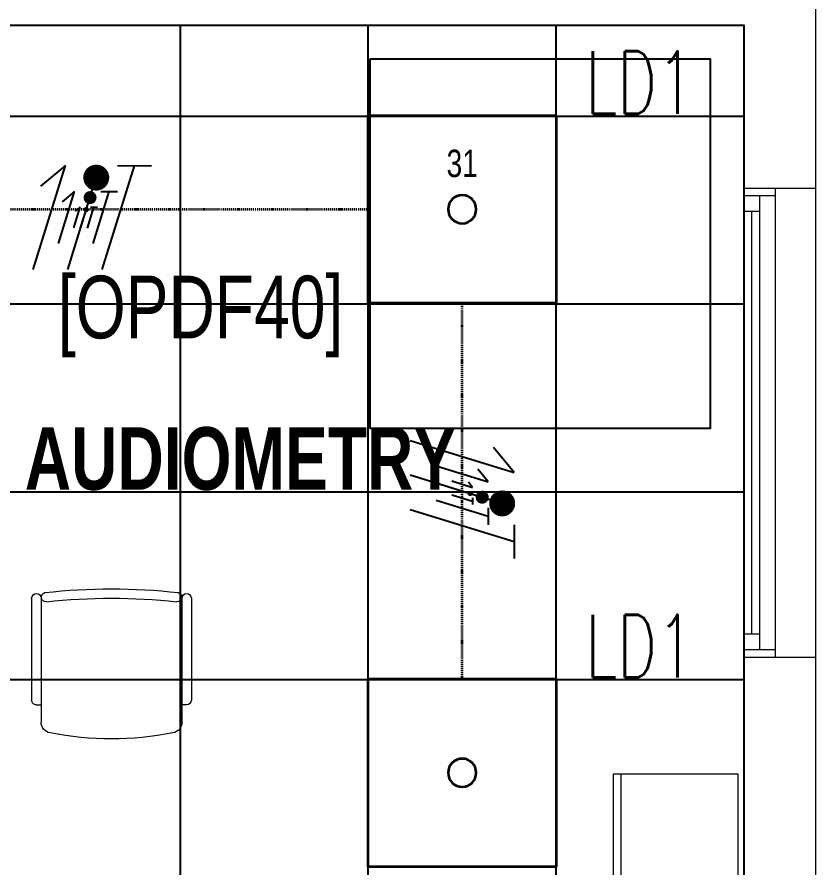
# Model space of a CAD drawing. Extents: x -12260 to 184725, y -29287 to 19916.
# Drawn here: x 46654 to 49206, y -12229 to -9514 of the extents above; entities that cross this region are included whole.
import ezdxf
from ezdxf.enums import TextEntityAlignment as Align

# ---------------------------------------------------------------- set-up
doc = ezdxf.new("R2010")
doc.units = 0
doc.header["$LTSCALE"] = 0.25
doc.linetypes.add('01-First Floor-FUR$0$HIDDEN', pattern=[9.525, 6.35, -3.175])
doc.linetypes.add('DASHDOT', pattern=[25.4, 12.7, -6.35, 0, -6.35])
for name, color, linetype, lineweight in [('01-First Floor-FUR$0$72_EGR_BASE_TEXT', 252, 'Continuous', 5), ('01-First Floor-FUR$0$72_EGR_EQP_TAG', 142, 'Continuous', 5), ('01-First Floor-FUR$0$Aluminum', 251, 'Continuous', 5), ('01-First Floor-FUR$0$LOADING', 253, 'Continuous', 5), ('01-First Floor-FUR$0$Proj', 251, 'Continuous', 5), ('01-First Floor-FUR$0$Walls', 251, 'Continuous', 5), ('E-LITE-CIRC-NUMB', 6, 'Continuous', 25), ('E-LITE-CLNG', 150, 'Continuous', 35), ('E-LITE-CLNG-CNDT', 6, 'DASHDOT', 35), ('E-LITE-CTRL', 6, 'Continuous', 25), ('E-LITE-IDEN', 6, 'Continuous', 25), ('E-POWR-WIRE', 6, 'Continuous', 25), ('E-POWR-WIRE @ 100', 6, 'Continuous', 25), ('E-POWR-WIRE @ 20', 6, 'Continuous', 25), ('E-POWR-WIRE @ 50', 6, 'Continuous', 25)]:
    doc.layers.add(name, color=color, linetype=linetype, lineweight=lineweight)
doc.layers.add('01-First Floor-FUR$0$FALSE CEILING', color=251, linetype='Continuous')
doc.layers.add('01-First Floor-FUR$0$TME-NON MEDICAL FURNITURE', color=242, linetype='Continuous')
doc.styles.add('01-First Floor-FUR$0$X3G_ENTITY_257CFD', font='swisscl.ttf', dxfattribs={"height": 200})
doc.styles.add('01-First Floor-FUR$0$X3G_ENTITY_9EC9', font='swisscl.ttf', dxfattribs={"height": 0.2})
doc.styles.add('01-First Floor-FUR$0$X3G_ENTITY_9F38', font='swisscl.ttf', dxfattribs={"height": 0.2})
doc.styles.add('DC_SIMPLEX', font='SIMPLEX.shx', dxfattribs={"width": 0.7})

# ---------------------------------------------------------------- blocks, each defined once
blk = doc.blocks.new('*U24')
blk.add_lwpolyline([(-300, 300), (-300, -300), (300, -300), (300, 300)], close=True)
blk.add_circle((0, 0), 45)
at = {"layer": 'E-LITE-CIRC-NUMB', "style": 'DC_SIMPLEX', "width": 0.7, "flags": 8}
blk.add_attdef('CIRCUIT', text='', height=200, rotation=0, dxfattribs=at).set_placement((-473.9, 300), align=Align.RIGHT)
at = {"layer": 'E-LITE-CTRL', "style": 'DC_SIMPLEX', "width": 0.7, "flags": 8}
blk.add_attdef('CONTROL', (1118.9, -935), '', height=200, rotation=360, dxfattribs=at)
at = {"layer": 'E-LITE-IDEN', "style": 'DC_SIMPLEX', "width": 0.7, "flags": 8}
blk.add_attdef('TYPE', (460.4, 457.6), '', height=200, rotation=360, dxfattribs=at)
blk = doc.blocks.new('*U39')
for p, q in [((-1.617, -1.658), (-0.587, 1.663)), ((-0.587, 1.663), (-1.389, 1.004)), ((-0.515, -1.66), (0.515, 1.66)), ((0.587, -1.663), (1.617, 1.658)), ((1.078, 1.659), (2.157, 1.657))]:
    blk.add_line(p, q)
at = {"const_width": 0.414}
blk.add_lwpolyline([(0.19, 1.278, 1), (0.604, 1.277, 1)], format="xyb", close=True, dxfattribs=at)
blk = doc.blocks.new('*U854')
at = {"layer": 'E-POWR-WIRE @ 100', "xscale": 100, "yscale": 100, "zscale": 100}
blk.add_blockref('*U39', (46867.8, -10154.5, -0.1), dxfattribs=at)
at = {"layer": 'E-POWR-WIRE @ 20', "xscale": 20, "yscale": 20, "zscale": 20}
blk.add_blockref('*U39', (46867.8, -10154.5, -0.1), dxfattribs=at)
at = {"layer": 'E-POWR-WIRE @ 50', "xscale": 50, "yscale": 50, "zscale": 50}
blk.add_blockref('*U39', (46867.8, -10154.5, -0.1), dxfattribs=at)
blk = doc.blocks.new('*U40')
for p, q in [((-1.658, 1.617), (1.663, 0.587)), ((1.663, 0.587), (1.004, 1.389)), ((-1.66, 0.515), (1.66, -0.515)), ((-1.663, -0.587), (1.658, -1.617)), ((1.659, -1.078), (1.657, -2.157))]:
    blk.add_line(p, q)
at = {"const_width": 0.414}
blk.add_lwpolyline([(1.278, -0.19, 1), (1.277, -0.604, 1)], format="xyb", close=True, dxfattribs=at)
blk = doc.blocks.new('*U872')
at = {"layer": 'E-POWR-WIRE @ 100', "xscale": 100, "yscale": 100, "zscale": 100}
blk.add_blockref('*U40', (48076.1, -11027.9, -0.1), dxfattribs=at)
at = {"layer": 'E-POWR-WIRE @ 20', "xscale": 20, "yscale": 20, "zscale": 20}
blk.add_blockref('*U40', (48076.1, -11027.9, -0.1), dxfattribs=at)
at = {"layer": 'E-POWR-WIRE @ 50', "xscale": 50, "yscale": 50, "zscale": 50}
blk.add_blockref('*U40', (48076.1, -11027.9, -0.1), dxfattribs=at)
blk = doc.blocks.new('01-First Floor-FUR$0$GF21016-P')
at = {"layer": '01-First Floor-FUR$0$LOADING', "extrusion": (-1.24384e-09, -1.20261e-09, -1)}
for p, q in [((0.0128, 0.0179), (0.0128, 0.4136)), ((0.4628, 0.0179), (0.4628, 0.4136)), ((-0.0022, 0.3585), (0.0128, 0.3585)), ((0.4778, 0.3585), (0.4628, 0.3585)), ((-0.0172, 0.0179), (-0.0172, 0.3435)), ((0.4928, 0.0179), (0.4928, 0.3435)), ((0.4778, 0.0029), (0.4778, 0.0029))]:
    blk.add_line(p, q, dxfattribs=at)
for centre, radius, start, end in [((-0.2378, -0.5362), 1.0036, 78.7568, 101.2432), ((-0.0478, 0.4136), 0.035, 0, 80.6557), ((-0.4278, 0.4136), 0.035, 99.3443, 180), ((0.0022, 0.3435), 0.015, 0, 90), ((-0.4778, 0.3435), 0.015, 90, 180), ((-0.0284, 0.0145), 0.015, 284.3864, 95.5209), ((-0.2378, 1.8928), 1.8749, 263.6341, 276.3659), ((-0.4471, 0.0145), 0.015, 84.4791, 255.6136), ((0.0022, 0.0179), 0.015, 270, 0), ((0.0022, 0.0179), 0.015, 180, 270), ((-0.2378, 1.8734), 1.8855, 263.5119, 276.4881), ((-0.4778, 0.0179), 0.015, 270, 0), ((-0.4778, 0.0179), 0.015, 180, 270)]:
    blk.add_arc(centre, radius, start, end, dxfattribs=at)
blk = doc.blocks.new('01-First Floor-FUR$0$GF21027-P')
at = {"layer": '01-First Floor-FUR$0$LOADING'}
for p, q in [((0.4, 0.4), (-0.4, 0.4)), ((-0.4, 0.4), (-0.4, 0)), ((0.4, 0), (0.4, 0.4)), ((-0.4, 0.025), (0.4, 0.025)), ((-0.4, 0), (0.4, 0))]:
    blk.add_line(p, q, dxfattribs=at)
blk = doc.blocks.new('01-First Floor-FUR')
at = {"layer": '01-First Floor-FUR$0$Aluminum'}
for p, q in [((48976, -10060), (48976, -11560)), ((49076, -10060), (49076, -11560)), ((49076, -10085), (48976, -10085)), ((49026, -10085), (49026, -11535)), ((49026, -10135), (48976, -10135)), ((49001, -11485), (49001, -10135)), ((49026, -11485), (48976, -11485)), ((49076, -11535), (48976, -11535))]:
    blk.add_line(p, q, dxfattribs=at)
at = {"layer": '01-First Floor-FUR$0$FALSE CEILING', "linetype": 'Continuous'}
for p, q in [((47176, -12830), (47176, -9540)), ((47776, -12830), (47776, -9540)), ((48376, -12830), (48376, -9540)), ((44776, -9830), (48976, -9830)), ((44776, -10430), (48976, -10430)), ((44776, -11030), (48976, -11030)), ((44776, -11630), (48976, -11630))]:
    blk.add_line(p, q, dxfattribs=at)
at = {"layer": '01-First Floor-FUR$0$FALSE CEILING'}
blk.add_lwpolyline([(44776, -9540), (48976, -9540), (48976, -12830), (44776, -12830)], close=True, dxfattribs=at)
at = {"layer": '01-First Floor-FUR$0$FALSE CEILING', "elevation": -0.2}
blk.add_lwpolyline([(47782, -9646.9), (48868.2, -9646.9), (48868.2, -10828.2), (47782, -10828.2)], close=True, dxfattribs=at)
at = {"layer": '01-First Floor-FUR$0$LOADING', "elevation": -0.2}
blk.add_lwpolyline([(47782, -9646.9), (48868.2, -9646.9), (48868.2, -10828.2), (47782, -10828.2)], close=True, dxfattribs=at)
at = {"layer": '01-First Floor-FUR$0$Proj', "linetype": '01-First Floor-FUR$0$HIDDEN'}
blk.add_line((49206, -11560), (49206, -10060), dxfattribs=at)
at = {"layer": '01-First Floor-FUR$0$Walls'}
for p, q in [((49206, -10060), (49206, -8110)), ((48976, -9540), (44776, -9540)), ((48976, -10060), (48976, -9540)), ((48976, -10060), (49206, -10060)), ((48976, -12760), (48976, -11560)), ((49206, -11560), (48976, -11560)), ((49206, -13060), (49206, -11560))]:
    blk.add_line(p, q, dxfattribs=at)
at = {"layer": '01-First Floor-FUR$0$LOADING', "color": 1, "xscale": 1000, "yscale": 1000, "zscale": 1000, "rotation": 270.0000000209117}
blk.add_blockref('01-First Floor-FUR$0$GF21027-P', (48557.8, -12332.1, 0), dxfattribs=at)
at = {"layer": '01-First Floor-FUR$0$TME-NON MEDICAL FURNITURE', "color": 1, "extrusion": (-4.75185e-05, 1.86519e-05, 1), "xscale": 1000.000000000005, "yscale": 1000.000000000005, "zscale": -1000.000000000001, "rotation": 179.9999749532377}
blk.add_blockref('01-First Floor-FUR$0$GF21016-P', (47194, -11352.4, -2.6), dxfattribs=at)
at = {"layer": '01-First Floor-FUR$0$72_EGR_BASE_TEXT', "char_height": 200, "attachment_point": 2}
for s, insert, style in [('[OPDF40]', (47240.6, -10340.2, 0), '01-First Floor-FUR$0$X3G_ENTITY_9F38'), ('{\\fSwis721 LtCn BT|b1|i0|c0|p34;AUDIOMETRY}', (47368, -10824, 0), '01-First Floor-FUR$0$X3G_ENTITY_9EC9')]:
    blk.add_mtext(s, dxfattribs=dict(at, insert=insert, style=style))
at = {"layer": '01-First Floor-FUR$0$72_EGR_EQP_TAG', "insert": (48076.1, -9937.6, -0.2), "char_height": 87.47, "attachment_point": 2, "style": '01-First Floor-FUR$0$X3G_ENTITY_257CFD'}
blk.add_mtext('31', dxfattribs=at)

msp = doc.modelspace()

# ---------------------------------------------------------------- linework, layer by layer
at = {"layer": 'E-LITE-CLNG-CNDT', "elevation": -0.1}
for points in [[(45976.1, -10127.9), (47776.1, -10127.9)], [(48076.1, -11627.9), (48076.1, -10427.9)]]:
    msp.add_lwpolyline(points, dxfattribs=at)

# ---------------------------------------------------------------- block references
at = {"layer": 'E-LITE-CLNG'}
ref = msp.add_blockref('*U24', (48076.1, -10127.9, -0.1), dxfattribs=dict(at, xscale=-1))
ref.add_attrib('TYPE', 'LD1', (48469.6, -9823.4, -0.1), dxfattribs={"layer": 'E-LITE-IDEN', "height": 200, "rotation": 0, "style": 'DC_SIMPLEX', "width": 0.7, "flags": 8})
ref = msp.add_blockref('*U24', (48076.1, -11927.9, -0.1), dxfattribs=dict(at, xscale=-1))
ref.add_attrib('TYPE', 'LD1', (48469.6, -11623.4, -0.1), dxfattribs={"layer": 'E-LITE-IDEN', "height": 200, "rotation": 0, "style": 'DC_SIMPLEX', "width": 0.7, "flags": 8})
at = {"layer": 'E-LITE-CLNG-CNDT'}
msp.add_blockref('01-First Floor-FUR', (0, 0), dxfattribs=at)
at = {"layer": 'E-POWR-WIRE'}
for name in ['*U854', '*U872']:
    msp.add_blockref(name, (0, 0), dxfattribs=at)

doc.saveas('drawing.dxf')
